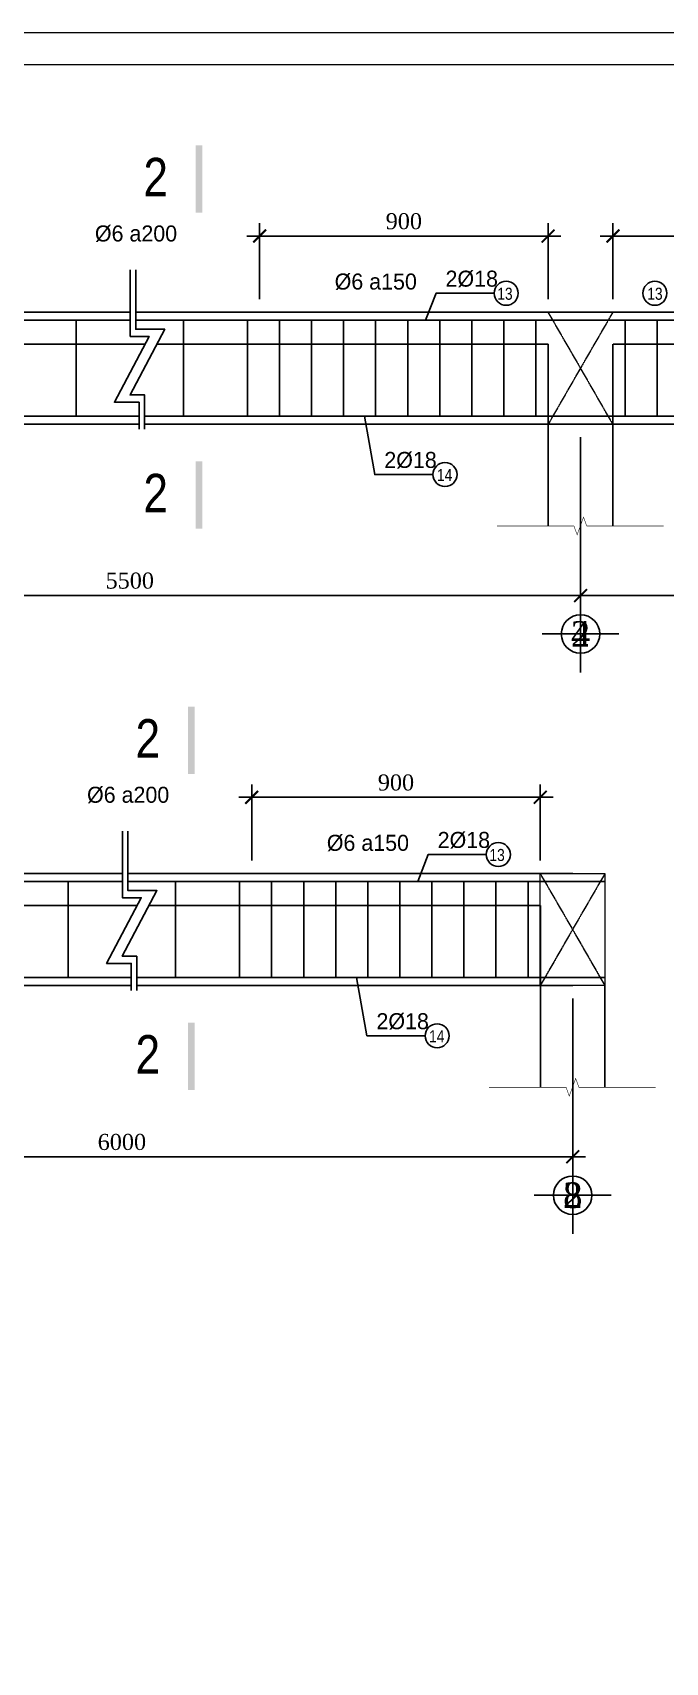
# Model space of a CAD drawing. Extents: x -1107188 to -523840, y 39692 to 514392.
# Drawn here: x -1049487 to -1039614, y 133066 to 158492 of the extents above; entities that cross this region are included whole.
import ezdxf
from ezdxf.enums import TextEntityAlignment as Align

# ---------------------------------------------------------------- set-up
doc = ezdxf.new("R2010")
doc.units = 0
doc.linetypes.add('CENTER2', pattern=[1.125, 0.75, -0.125, 0.125, -0.125])
doc.linetypes.add('HIDDEN', pattern=[0.375, 0.25, -0.125])
doc.layers.get('0').update_dxf_attribs({"color": 255, "linetype": 'CONTINUOUS'})
doc.layers.get('DEFPOINTS').update_dxf_attribs({"linetype": 'CONTINUOUS'})
for name, color, linetype, lineweight in [('00-DAM', 3, 'CONTINUOUS', 9), ('00-KICH THUOC', 6, 'CONTINUOUS', 9), ('CUA', 20, 'CONTINUOUS', 0)]:
    doc.layers.add(name, color=color, linetype=linetype, lineweight=lineweight)
for name, color, linetype in [('DAI', 4, 'CONTINUOUS'), ('DIM', 1, 'CONTINUOUS'), ('DUT', 7, 'CENTER2'), ('MOTAAR', 1, 'CONTINUOUS'), ('TEXT', 7, 'CONTINUOUS'), ('THEP', 6, 'CONTINUOUS'), ('TU1', 9, 'CONTINUOUS'), ('TUONG', 131, 'CONTINUOUS')]:
    doc.layers.add(name, color=color, linetype=linetype)
doc.styles.add('DIM-NEW', font='')
doc.styles.add('SO BV', font='', dxfattribs={"height": 200})
doc.styles.add('style1', font='')
doc.styles.add('T2', font='')
doc.styles.add('TEN BV', font='', dxfattribs={"height": 350})
doc.styles.get('DIM-NEW').set_extended_font_data('VNI-Helve-Condense')
doc.styles.get('SO BV').set_extended_font_data('VNI-Helve-Condense')
doc.styles.get('style1').set_extended_font_data('VNI-Goudy')
doc.styles.get('T2').set_extended_font_data('VNI-Times')
doc.styles.get('TEN BV').set_extended_font_data('VNI-Helve-Condense', bold=True)
doc.dimstyles.new('TL20', dxfattribs={"dimtxt": 250, "dimasz": 200, "dimexe": 200, "dimexo": 200, "dimgap": 100, "dimtad": 1, "dimdec": 0, "dimlfac": 0.2, "dimzin": 0, "dimdsep": 46, "dimtxsty": 'T2', "dimblk": 'ARCHTICK', "dimcen": 250, "dimdle": 200, "dimclrd": 1, "dimclre": 1, "dimclrt": 2, "dimadec": 0, "dimazin": 0, "dimtfac": 1, "dimtdec": 0, "dimtix": 1, "dimtofl": 0, "dimtmove": 0, "dimatfit": 0, "dimldrblk": 'ARCHTICK', "dimfxl": 1, "dimtolj": 1, "dimtzin": 0, "dimlwd": -1, "dimlwe": -1, "dimarcsym": 0})

# ---------------------------------------------------------------- blocks, each defined once
blk = doc.blocks.new('KHUNGTEN')
at = {"color": 3, "linetype": 'Continuous'}
for points in [[(-593653, 217892), (-593653, 277292), (-509653, 277292), (-509653, 217892), (-593653, 217892)], [(-593153, 218392), (-593153, 276792), (-510153, 276792), (-510153, 218392)]]:
    blk.add_lwpolyline(points, close=True, dxfattribs=at)
at = {"style": 'TEN BV'}
for tag, p in [('TEB_BV', (-518299, 222628)), ('LOAI_BV', (-511918, 220684)), ('TL', (-512164, 219751))]:
    blk.add_attdef(tag, p, '', height=350, dxfattribs=at)
at = {"style": 'SO BV'}
for tag, p in [('SOBV', (-510673, 221020)), ('TONGSOBV', (-510673, 220591))]:
    blk.add_attdef(tag, text='', height=200, dxfattribs=at).set_placement(p, align=Align.CENTER)
blk = doc.blocks.new('_ArchTick')
at = {"layer": 'CUA', "color": 0, "const_width": 0.15}
blk.add_lwpolyline([(-0.5, -0.5), (0.5, 0.5)], dxfattribs=at)
blk = doc.blocks.new('*D1553')
at = {"layer": 'DEFPOINTS', "color": 0, "transparency": 16777216}
for p in [(-1055004, 153257), (-1040938, 152382), (-1040938, 149711)]:
    blk.add_point(p, dxfattribs=at)
at = {"layer": 'TUONG', "color": 1, "transparency": 16777216}
for p, q in [((-1055004, 153057), (-1055004, 149511)), ((-1040938, 152182), (-1040938, 149511)), ((-1055204, 149711), (-1040738, 149711))]:
    blk.add_line(p, q, dxfattribs=at)
at = {"layer": 'TUONG', "color": 1, "transparency": 16777216, "xscale": 200, "yscale": 200, "zscale": 200, "rotation": 180}
blk.add_blockref('_ArchTick', (-1055004, 149711), dxfattribs=at)
at = {"layer": 'TUONG', "color": 1, "transparency": 16777216, "xscale": 200, "yscale": 200, "zscale": 200}
blk.add_blockref('_ArchTick', (-1040938, 149711), dxfattribs=at)
at = {"layer": 'TUONG', "color": 2, "transparency": 16777216, "insert": (-1047971, 149941), "char_height": 250, "attachment_point": 5, "style": 'T2'}
blk.add_mtext('\\A1;5500', dxfattribs=at)
blk = doc.blocks.new('*D1554')
at = {"layer": 'DEFPOINTS', "color": 0, "transparency": 16777216}
for p in [(-1045945, 155319), (-1045945, 154132), (-1041445, 154132)]:
    blk.add_point(p, dxfattribs=at)
at = {"layer": 'TUONG', "color": 1, "transparency": 16777216}
for p, q in [((-1045945, 154332), (-1045945, 155519)), ((-1041445, 154332), (-1041445, 155519)), ((-1041245, 155319), (-1046145, 155319))]:
    blk.add_line(p, q, dxfattribs=at)
at = {"layer": 'TUONG', "color": 1, "transparency": 16777216, "xscale": 200, "yscale": 200, "zscale": 200, "rotation": 180}
blk.add_blockref('_ArchTick', (-1045945, 155319), dxfattribs=at)
at = {"layer": 'TUONG', "color": 1, "transparency": 16777216, "xscale": 200, "yscale": 200, "zscale": 200}
blk.add_blockref('_ArchTick', (-1041445, 155319), dxfattribs=at)
at = {"layer": 'TUONG', "color": 2, "transparency": 16777216, "insert": (-1043695, 155548), "char_height": 250, "attachment_point": 5, "style": 'T2'}
blk.add_mtext('\\A1;900', dxfattribs=at)
blk = doc.blocks.new('truc2')
at = {"layer": 'MOTAAR'}
for p, q in [((0, -15), (0, 0)), ((7.5, -7.5), (-7.5, -7.5))]:
    blk.add_line(p, q, dxfattribs=at)
blk.add_lwpolyline([(0, -3.5), (0, -1.84)], dxfattribs=at)
blk.add_circle((0, -7.5), 3.75, dxfattribs=at)
at = {"layer": 'TEXT', "style": 'T2'}
blk.add_attdef('1', text='', height=5, dxfattribs=at).set_placement((0, -7.5), align=Align.MIDDLE_CENTER)
blk = doc.blocks.new('*D1550')
at = {"layer": 'DEFPOINTS', "color": 0, "transparency": 16777216}
for p in [(-1026873, 153257), (-1040938, 152382), (-1040938, 149711)]:
    blk.add_point(p, dxfattribs=at)
at = {"layer": 'TUONG', "color": 1, "transparency": 16777216}
for p, q in [((-1026873, 153057), (-1026873, 149511)), ((-1040938, 152182), (-1040938, 149511)), ((-1026673, 149711), (-1041138, 149711))]:
    blk.add_line(p, q, dxfattribs=at)
at = {"layer": 'TUONG', "color": 1, "transparency": 16777216, "xscale": 200, "yscale": 200, "zscale": 200, "rotation": 180}
blk.add_blockref('_ArchTick', (-1040938, 149711), dxfattribs=at)
at = {"layer": 'TUONG', "color": 1, "transparency": 16777216, "xscale": 200, "yscale": 200, "zscale": 200}
blk.add_blockref('_ArchTick', (-1026873, 149711), dxfattribs=at)
at = {"layer": 'TUONG', "color": 2, "transparency": 16777216, "insert": (-1033906, 149939), "char_height": 250, "width": 170.62, "attachment_point": 5, "style": 'T2'}
blk.add_mtext('\\A1;4000', dxfattribs=at)
blk = doc.blocks.new('*D1551')
at = {"layer": 'DEFPOINTS', "color": 0, "transparency": 16777216}
for p in [(-1035932, 155319), (-1040432, 154132), (-1035932, 154132)]:
    blk.add_point(p, dxfattribs=at)
at = {"layer": 'TUONG', "color": 1, "transparency": 16777216}
for p, q in [((-1040432, 154332), (-1040432, 155519)), ((-1035932, 154332), (-1035932, 155519)), ((-1040632, 155319), (-1035732, 155319))]:
    blk.add_line(p, q, dxfattribs=at)
at = {"layer": 'TUONG', "color": 1, "transparency": 16777216, "xscale": 200, "yscale": 200, "zscale": 200, "rotation": 180}
blk.add_blockref('_ArchTick', (-1040432, 155319), dxfattribs=at)
at = {"layer": 'TUONG', "color": 1, "transparency": 16777216, "xscale": 200, "yscale": 200, "zscale": 200}
blk.add_blockref('_ArchTick', (-1035932, 155319), dxfattribs=at)
at = {"layer": 'TUONG', "color": 2, "transparency": 16777216, "insert": (-1038182, 155548), "char_height": 250, "attachment_point": 5, "style": 'T2'}
blk.add_mtext('\\A1;900', dxfattribs=at)
blk = doc.blocks.new('*D1556')
at = {"layer": 'DEFPOINTS', "color": 0, "transparency": 16777216}
for p in [(-1055127, 144501), (-1041061, 143626), (-1041061, 140954)]:
    blk.add_point(p, dxfattribs=at)
at = {"layer": 'TUONG', "color": 1, "transparency": 16777216}
for p, q in [((-1055127, 144301), (-1055127, 140754)), ((-1041061, 143426), (-1041061, 140754)), ((-1055327, 140954), (-1040861, 140954))]:
    blk.add_line(p, q, dxfattribs=at)
at = {"layer": 'TUONG', "color": 1, "transparency": 16777216, "xscale": 200, "yscale": 200, "zscale": 200, "rotation": 180}
blk.add_blockref('_ArchTick', (-1055127, 140954), dxfattribs=at)
at = {"layer": 'TUONG', "color": 1, "transparency": 16777216, "xscale": 200, "yscale": 200, "zscale": 200}
blk.add_blockref('_ArchTick', (-1041061, 140954), dxfattribs=at)
at = {"layer": 'TUONG', "color": 2, "transparency": 16777216, "insert": (-1048094, 141184), "char_height": 250, "attachment_point": 5, "style": 'T2'}
blk.add_mtext('\\A1;6000', dxfattribs=at)
blk = doc.blocks.new('*D1557')
at = {"layer": 'DEFPOINTS', "color": 0, "transparency": 16777216}
for p in [(-1046068, 146563), (-1046068, 145376), (-1041568, 145376)]:
    blk.add_point(p, dxfattribs=at)
at = {"layer": 'TUONG', "color": 1, "transparency": 16777216}
for p, q in [((-1046068, 145576), (-1046068, 146763)), ((-1041568, 145576), (-1041568, 146763)), ((-1041368, 146563), (-1046268, 146563))]:
    blk.add_line(p, q, dxfattribs=at)
at = {"layer": 'TUONG', "color": 1, "transparency": 16777216, "xscale": 200, "yscale": 200, "zscale": 200, "rotation": 180}
blk.add_blockref('_ArchTick', (-1046068, 146563), dxfattribs=at)
at = {"layer": 'TUONG', "color": 1, "transparency": 16777216, "xscale": 200, "yscale": 200, "zscale": 200}
blk.add_blockref('_ArchTick', (-1041568, 146563), dxfattribs=at)
at = {"layer": 'TUONG', "color": 2, "transparency": 16777216, "insert": (-1043818, 146792), "char_height": 250, "attachment_point": 5, "style": 'T2'}
blk.add_mtext('\\A1;900', dxfattribs=at)

msp = doc.modelspace()

# ---------------------------------------------------------------- linework, layer by layer
at = {"layer": '00-DAM', "linetype": 'Continuous'}
for points in [[(-1042241.609, 150795.408, 8, 8, 0), (-1041041.609, 150795.408, 8, 8, 0), (-1040991.609, 150658.034, 8, 8, 0), (-1040891.609, 150932.782, 8, 8, 0), (-1040841.609, 150795.408, 8, 8, 0), (-1039641.609, 150795.408, 0, 0, 0)], [(-1042364.36, 142039.216, 8, 8, 0), (-1041164.36, 142039.216, 8, 8, 0), (-1041114.36, 141901.842, 8, 8, 0), (-1041014.36, 142176.59, 8, 8, 0), (-1040964.36, 142039.216, 8, 8, 0), (-1039764.36, 142039.216, 0, 0, 0)]]:
    msp.add_lwpolyline(points, format="xyseb", dxfattribs=at)
at = {"layer": '00-DAM'}
msp.add_lwpolyline([(-1041568.123, 145375.513), (-1040558.123, 145375.513), (-1040558.123, 143625.696), (-1041568.123, 143625.696)], close=True, dxfattribs=at)
at = {"layer": 'DAI'}
for p, q in [((-1048808.908, 152506.888), (-1048808.908, 154006.705)), ((-1047135.052, 152506.888), (-1047135.052, 154006.705)), ((-1046135.052, 152506.888), (-1046135.052, 154006.705)), ((-1045635.052, 152506.888), (-1045635.052, 154006.705)), ((-1045135.052, 152506.888), (-1045135.052, 154006.705)), ((-1044635.052, 152506.888), (-1044635.052, 154006.705)), ((-1044135.052, 152506.888), (-1044135.052, 154006.705)), ((-1043635.052, 152506.888), (-1043635.052, 154006.705)), ((-1043135.052, 152506.888), (-1043135.052, 154006.705)), ((-1042635.052, 152506.888), (-1042635.052, 154006.705)), ((-1042135.052, 152506.888), (-1042135.052, 154006.705)), ((-1041635.052, 152506.888), (-1041635.052, 154006.705)), ((-1040241.929, 152506.888), (-1040241.929, 154006.705)), ((-1039741.929, 152506.888), (-1039741.929, 154006.705)), ((-1048931.658, 143750.696), (-1048931.658, 145250.513)), ((-1047257.803, 143750.696), (-1047257.803, 145250.513)), ((-1046257.803, 143750.696), (-1046257.803, 145250.513)), ((-1045757.803, 143750.696), (-1045757.803, 145250.513)), ((-1045257.803, 143750.696), (-1045257.803, 145250.513)), ((-1044757.803, 143750.696), (-1044757.803, 145250.513)), ((-1044257.803, 143750.696), (-1044257.803, 145250.513)), ((-1043757.803, 143750.696), (-1043757.803, 145250.513)), ((-1043257.803, 143750.696), (-1043257.803, 145250.513)), ((-1042757.803, 143750.696), (-1042757.803, 145250.513)), ((-1042257.803, 143750.696), (-1042257.803, 145250.513)), ((-1041757.803, 143750.696), (-1041757.803, 145250.513))]:
    msp.add_line(p, q, dxfattribs=at)
at = {"layer": 'DUT', "linetype": 'HIDDEN', "ltscale": 10}
for p, q in [((-1040938.491, 153256.796), (-1041445.372, 154131.705)), ((-1040938.491, 153256.796), (-1040431.609, 154131.705)), ((-1041441.609, 152381.888), (-1040938.491, 153256.796)), ((-1040435.372, 152381.888), (-1040938.491, 153256.796)), ((-1041061.241, 144500.605), (-1041568.123, 145375.513)), ((-1041061.241, 144500.605), (-1040554.36, 145375.513)), ((-1041564.36, 143625.696), (-1041061.241, 144500.605)), ((-1040558.123, 143625.696), (-1041061.241, 144500.605))]:
    msp.add_line(p, q, dxfattribs=at)
for points in [[(-1047732.974, 153631.705), (-1054506.114, 153631.705), (-1054506.114, 151881.888), (-1055502.351, 151881.888), (-1055502.351, 154131.705), (-1054506.114, 154131.705)], [(-1040938.491, 152381.888), (-1041441.609, 152381.888), (-1041441.609, 153631.705), (-1047548.204, 153631.705)], [(-1040938.491, 152381.888), (-1040435.372, 152381.888), (-1040435.372, 153631.705), (-1033682.777, 153631.705)], [(-1047855.725, 144875.513), (-1054628.865, 144875.513), (-1054628.865, 143125.696), (-1055625.101, 143125.696), (-1055625.101, 145375.513), (-1054628.865, 145375.513)], [(-1041061.241, 143625.696), (-1041564.36, 143625.696), (-1041564.36, 144875.513), (-1047670.955, 144875.513)]]:
    msp.add_lwpolyline(points, dxfattribs=at)
at = {"layer": 'TEXT', "ltscale": 10}
for points in [[(-1046942.205, 155683.885), (-1046837.205, 155683.885), (-1046942.205, 156733.885), (-1046837.205, 156733.885)], [(-1046942.205, 150754.519), (-1046837.205, 150754.519), (-1046942.205, 151804.519), (-1046837.205, 151804.519)], [(-1047064.955, 146927.693), (-1046959.955, 146927.693), (-1047064.955, 147977.693), (-1046959.955, 147977.693)], [(-1047064.955, 141998.327), (-1046959.955, 141998.327), (-1047064.955, 143048.327), (-1046959.955, 143048.327)]]:
    msp.add_trace(points, dxfattribs=at)
at = {"layer": 'THEP', "ltscale": 10}
for points in [[(-1055502.351, 154006.705), (-1047963.589, 154006.705)], [(-1047877.59, 154006.705), (-1040938.491, 154006.705)], [(-1033913.392, 154006.705), (-1040938.491, 154006.705)], [(-1055502.351, 152506.888), (-1047825.471, 152506.888)], [(-1047739.472, 152506.888), (-1040938.491, 152506.888)], [(-1034097.55, 152506.888), (-1040938.491, 152506.888)], [(-1055625.101, 145250.513), (-1048086.34, 145250.513)], [(-1048000.341, 145250.513), (-1040558.123, 145250.513)], [(-1055625.101, 143750.696), (-1047948.222, 143750.696)], [(-1047862.223, 143750.696), (-1040558.123, 143750.696)]]:
    msp.add_lwpolyline(points, dxfattribs=at)
at = {"layer": 'TU1', "lineweight": -2, "ltscale": 10}
for points in [[(-1043354.984, 154006.705), (-1043193.385, 154425.647), (-1042285.862, 154425.647)], [(-1044309.843, 152506.888), (-1044148.243, 151597.752), (-1043240.72, 151597.752)], [(-1043477.735, 145250.513), (-1043316.135, 145669.455), (-1042408.612, 145669.455)], [(-1044432.593, 143750.696), (-1044270.994, 142841.561), (-1043363.471, 142841.561)]]:
    msp.add_lwpolyline(points, dxfattribs=at)
at = {"layer": 'TU1', "ltscale": 10}
for centre in [(-1042098.362, 154425.647), (-1039778.62, 154425.647), (-1043053.22, 151597.752), (-1042221.112, 145669.455), (-1043175.971, 142841.561)]:
    msp.add_circle(centre, 187.5, dxfattribs=at)
at = {"layer": 'TUONG'}
for p, q in [((-1047963.589, 154131.705), (-1055502.351, 154131.705)), ((-1040938.491, 154131.705), (-1047877.59, 154131.705)), ((-1040938.491, 154131.705), (-1033913.392, 154131.705)), ((-1047825.471, 152381.888), (-1055502.351, 152381.888)), ((-1041441.609, 152381.888), (-1047739.472, 152381.888)), ((-1041441.609, 152381.888), (-1041441.609, 150795.408)), ((-1040435.372, 152381.888), (-1040435.372, 150795.408)), ((-1040435.372, 152381.888), (-1034097.55, 152381.888)), ((-1048086.34, 145375.513), (-1055625.101, 145375.513)), ((-1041061.241, 145375.513), (-1048000.341, 145375.513)), ((-1047948.222, 143625.696), (-1055625.101, 143625.696)), ((-1041564.36, 143625.696), (-1047862.223, 143625.696)), ((-1041564.36, 143625.696), (-1041564.36, 142039.216)), ((-1040558.123, 143625.696), (-1040558.123, 142039.216))]:
    msp.add_line(p, q, dxfattribs=at)
for points in [[(-1047963.589, 154790.315), (-1047963.589, 153751.27), (-1047669.919, 153751.27), (-1048210.461, 152726.294), (-1047825.471, 152726.294), (-1047825.471, 152307.296)], [(-1047877.59, 154790.315), (-1047877.59, 153863.77), (-1047425.82, 153863.77), (-1047966.362, 152838.794), (-1047739.472, 152838.794), (-1047739.472, 152307.296)], [(-1048086.34, 146034.123), (-1048086.34, 144995.078), (-1047792.669, 144995.078), (-1048333.212, 143970.102), (-1047948.222, 143970.102), (-1047948.222, 143551.104)], [(-1048000.341, 146034.123), (-1048000.341, 145107.578), (-1047548.57, 145107.578), (-1048089.113, 144082.602), (-1047862.223, 144082.602), (-1047862.223, 143551.104)]]:
    msp.add_lwpolyline(points, dxfattribs=at)

# ---------------------------------------------------------------- block references
at = {"layer": '00-KICH THUOC'}
msp.add_blockref('KHUNGTEN', (-513535.14, -118800), dxfattribs=at)
at = {"layer": 'DIM', "ltscale": 10, "xscale": 80.00000000000001, "yscale": 80.00000000000001, "zscale": 80.00000000000001}
for p in [(-1040938.491, 149710.627), (-1041061.241, 140954.435)]:
    msp.add_blockref('truc2', p, dxfattribs=at).add_auto_attribs({'1': '2'})
at = {"layer": 'DIM', "ltscale": 10}
ref = msp.add_blockref('truc2', (-1040938.491, 149710.627), dxfattribs=dict(at, xscale=-80.00000000000001, yscale=80.00000000000001, zscale=80.00000000000001, rotation=359.9999999999962))
ref.add_attrib('1', '4', dxfattribs={"layer": 'TEXT', "height": 400, "rotation": 360, "style": 'T2'}).set_placement((-1040936.117, 149110.627), align=Align.MIDDLE_CENTER)
ref = msp.add_blockref('truc2', (-1041061.241, 140954.435), dxfattribs=dict(at, xscale=-80.00000000000001, yscale=80.00000000000001, zscale=80.00000000000001, rotation=359.9999999999962))
ref.add_attrib('1', '8', dxfattribs={"layer": 'TEXT', "height": 400, "rotation": 360, "style": 'T2'}).set_placement((-1041058.867, 140354.435), align=Align.MIDDLE_CENTER)

# ---------------------------------------------------------------- texts
at = {"layer": 'TEXT', "ltscale": 10}
for s, height, style, p in [('2', 600, 'DIM-NEW', (-1047758.113, 155938.017)), ('%%2546 a200', 250, 'style1', (-1048514.868, 155233.476)), ('þ6 a150', 250, 'style1', (-1044774.457, 154483.482)), ('2þ18', 250, 'style1', (-1043044.804, 154528.769)), ('13', 187.5, 'DIM-NEW', (-1042237.041, 154324.987)), ('2þ18', 250, 'style1', (-1043999.662, 151700.874)), ('2', 600, 'DIM-NEW', (-1047758.113, 151008.652)), ('14', 187.5, 'DIM-NEW', (-1043178.291, 151497.093)), ('2', 600, 'DIM-NEW', (-1047880.863, 147181.825)), ('%%2546 a200', 250, 'style1', (-1048637.618, 146477.284)), ('þ6 a150', 250, 'style1', (-1044897.207, 145727.29)), ('2þ18', 250, 'style1', (-1043167.555, 145772.577)), ('13', 187.5, 'DIM-NEW', (-1042359.791, 145568.795)), ('2þ18', 250, 'style1', (-1044122.413, 142944.682)), ('14', 187.5, 'DIM-NEW', (-1043301.041, 142740.901)), ('2', 600, 'DIM-NEW', (-1047880.863, 142252.46))]:
    msp.add_text(s, height=height, dxfattribs=dict(at, style=style)).set_placement(p)
at = {"layer": 'TEXT', "ltscale": 10, "style": 'DIM-NEW'}
msp.add_text('13', height=187.5, rotation=360, dxfattribs=at).set_placement((-1039896.941, 154324.987))

# ---------------------------------------------------------------- dimensions: what is measured, and where the dimension line sits
at = {"layer": 'TUONG'}
for base, p1, p2, picture, middle in [((-1045945.372, 155318.906), (-1041445.372, 154131.705), (-1045945.372, 154131.705), '*D1554', (-1043695.372, 155548.357)), ((-1046068.123, 146562.714), (-1041568.123, 145375.513), (-1046068.123, 145375.513), '*D1557', (-1043818.123, 146792.165))]:
    dim = msp.add_linear_dim(base=base, p1=p1, p2=p2, angle=180, dimstyle='TL20', dxfattribs=at)
    dim.commit()
    dim.dimension.update_dxf_attribs({"geometry": picture, "text_midpoint": middle})
dim = msp.add_linear_dim(base=(-1035931.609, 155318.906), p1=(-1040431.609, 154131.705), p2=(-1035931.609, 154131.705), dimstyle='TL20', dxfattribs=at)
dim.commit()
dim.dimension.update_dxf_attribs({"geometry": '*D1551', "text_midpoint": (-1038181.609, 155548.357)})
for base, p1, p2, text, picture, middle in [((-1040938.491, 149710.627), (-1055004.232, 153256.796), (-1040938.491, 152381.888), '5500', '*D1553', (-1047971.362, 149940.634)), ((-1041061.241, 140954.435), (-1055126.983, 144500.605), (-1041061.241, 143625.696), '6000', '*D1556', (-1048094.112, 141183.886))]:
    dim = msp.add_linear_dim(base=base, p1=p1, p2=p2, text=text, dimstyle='TL20', override={"dimtmove": 1}, dxfattribs=at)
    dim.commit()
    dim.dimension.update_dxf_attribs({"geometry": picture, "text_midpoint": middle})
dim = msp.add_linear_dim(base=(-1040938.491, 149710.627), p1=(-1026872.749, 153256.796), p2=(-1040938.491, 152381.888), angle=180, text='4000', dimstyle='TL20', override={"dimtmove": 1}, dxfattribs=at)
dim.commit()
dim.dimension.update_dxf_attribs({"geometry": '*D1550', "text_midpoint": (-1033905.62, 149938.594)})

doc.saveas('drawing.dxf')
